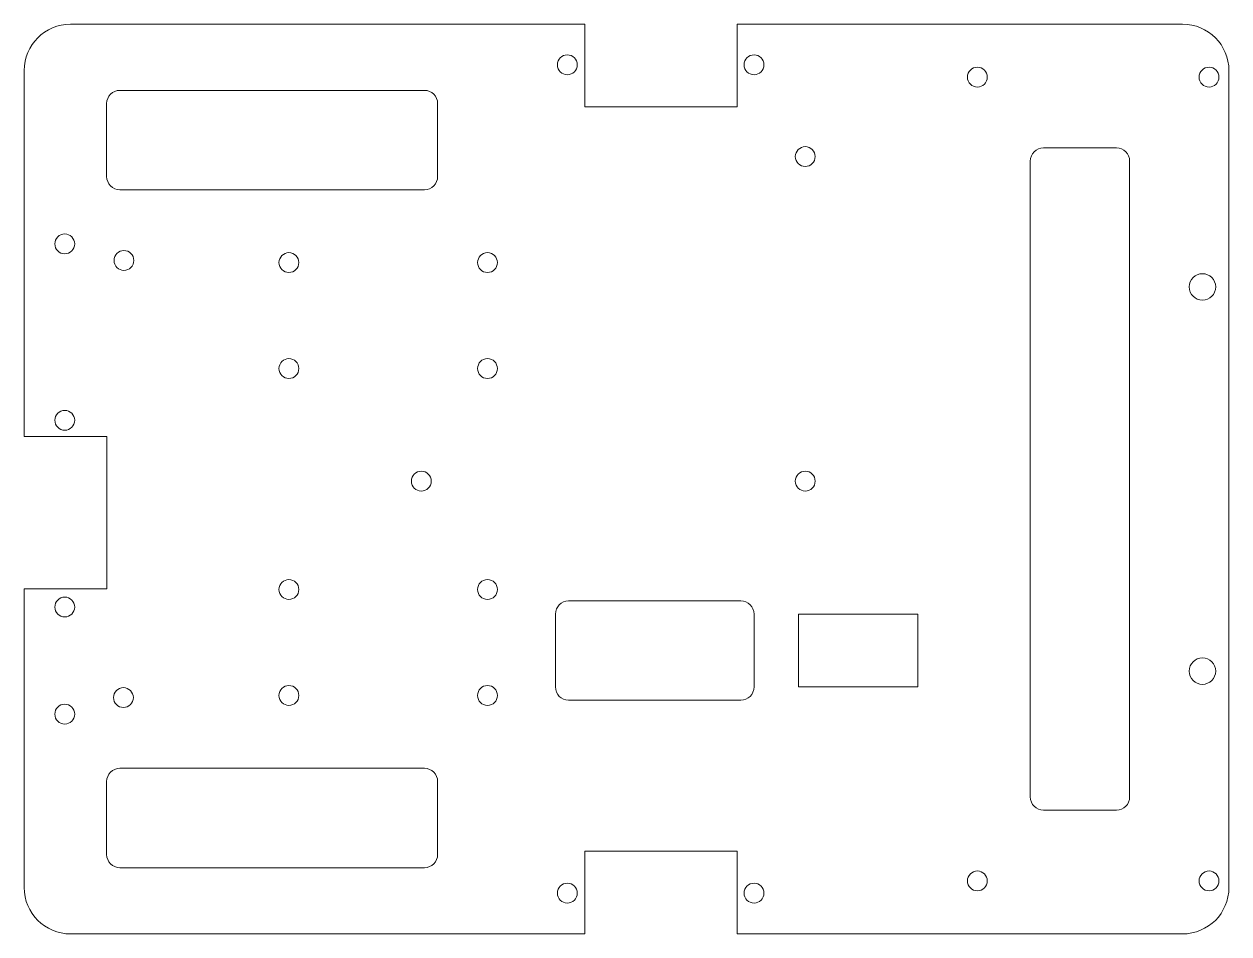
# Model space of a CAD drawing. Header units: millimetres. Extents: x -83 to 99, y 945 to 1083.
import ezdxf

# ---------------------------------------------------------------- set-up
doc = ezdxf.new("R2010")
doc.units = ezdxf.units.MM

msp = doc.modelspace()

# ---------------------------------------------------------------- linework, layer by layer
at = {"color": 7, "linetype": 'Continuous', "lineweight": 15}
for p, q in [((1.77, 1082.56), (-75.93, 1082.56)), ((1.77, 1082.56), (1.77, 1070.06)), ((92.07, 1082.56), (24.77, 1082.56)), ((24.77, 1070.06), (24.77, 1082.56)), ((-82.93, 1075.56), (-82.93, 1020.3)), ((99.07, 952.2), (99.07, 1075.56)), ((-22.46, 1072.56), (-68.46, 1072.56)), ((-70.46, 1070.56), (-70.46, 1059.56)), ((-20.46, 1059.56), (-20.46, 1070.56)), ((1.77, 1070.06), (24.77, 1070.06)), ((82.07, 1063.88), (71.07, 1063.88)), ((69.07, 1061.88), (69.07, 965.88)), ((84.07, 965.88), (84.07, 1061.88)), ((-68.46, 1057.56), (-22.46, 1057.56)), ((-82.93, 1020.3), (-70.43, 1020.3)), ((-70.43, 1020.3), (-70.43, 997.3)), ((-70.43, 997.3), (-82.93, 997.3)), ((-82.93, 997.3), (-82.93, 952.2)), ((25.33, 995.48), (-0.67, 995.48)), ((-2.67, 993.48), (-2.67, 982.48)), ((27.33, 982.48), (27.33, 993.48)), ((34.06, 993.48), (34.06, 982.48)), ((52.06, 993.48), (34.06, 993.48)), ((52.06, 982.48), (52.06, 993.48)), ((34.06, 982.48), (52.06, 982.48)), ((-0.67, 980.48), (25.33, 980.48)), ((-22.46, 970.2), (-68.46, 970.2)), ((-70.46, 968.2), (-70.46, 957.2)), ((-20.46, 957.2), (-20.46, 968.2)), ((71.07, 963.88), (82.07, 963.88)), ((1.77, 957.7), (1.77, 945.2)), ((24.77, 957.7), (1.77, 957.7)), ((24.77, 945.2), (24.77, 957.7)), ((-68.46, 955.2), (-22.46, 955.2)), ((-75.93, 945.2), (1.77, 945.2)), ((24.77, 945.2), (92.07, 945.2))]:
    msp.add_line(p, q, dxfattribs=at)
for centre, radius in [((-0.87, 1076.42), 1.5), ((27.33, 1076.42), 1.5), ((61.07, 1074.56), 1.5), ((96.07, 1074.56), 1.5), ((35.07, 1062.56), 1.5), ((-76.79, 1049.38), 1.5), ((-67.85, 1046.88), 1.5), ((-42.93, 1046.56), 1.5), ((-12.93, 1046.56), 1.5), ((95.07, 1042.88), 2), ((-42.93, 1030.56), 1.5), ((-12.93, 1030.56), 1.5), ((-76.79, 1022.75), 1.5), ((-22.93, 1013.56), 1.5), ((35.07, 1013.56), 1.5), ((-42.93, 997.2), 1.5), ((-12.93, 997.2), 1.5), ((-76.79, 994.55), 1.5), ((95.07, 984.88), 2), ((-67.93, 980.88), 1.5), ((-42.93, 981.2), 1.5), ((-12.93, 981.2), 1.5), ((-76.79, 978.38), 1.5), ((61.07, 953.2), 1.5), ((96.07, 953.2), 1.5), ((-0.87, 951.36), 1.5), ((27.33, 951.36), 1.5)]:
    msp.add_circle(centre, radius, dxfattribs=at)
for centre, radius, start, end in [((-75.93, 1075.56), 7, 90, 180), ((92.07, 1075.56), 7, 0, 90), ((-68.46, 1070.56), 2, 90, 180), ((-22.46, 1070.56), 2, 0, 90), ((71.07, 1061.88), 2, 90, 180), ((82.07, 1061.88), 2, 0, 90), ((-68.46, 1059.56), 2, 180, 270), ((-22.46, 1059.56), 2, 270, 0), ((-0.67, 993.48), 2, 90, 180), ((25.33, 993.48), 2, 0, 90), ((-0.67, 982.48), 2, 180, 270), ((25.33, 982.48), 2, 270, 0), ((-68.46, 968.2), 2, 90, 180), ((-22.46, 968.2), 2, 0, 90), ((71.07, 965.88), 2, 180, 270), ((82.07, 965.88), 2, 270, 0), ((-68.46, 957.2), 2, 180, 270), ((-22.46, 957.2), 2, 270, 0), ((-75.93, 952.2), 7, 180, 270), ((92.07, 952.2), 7, 270, 0)]:
    msp.add_arc(centre, radius, start, end, dxfattribs=at)

doc.saveas('drawing.dxf')
